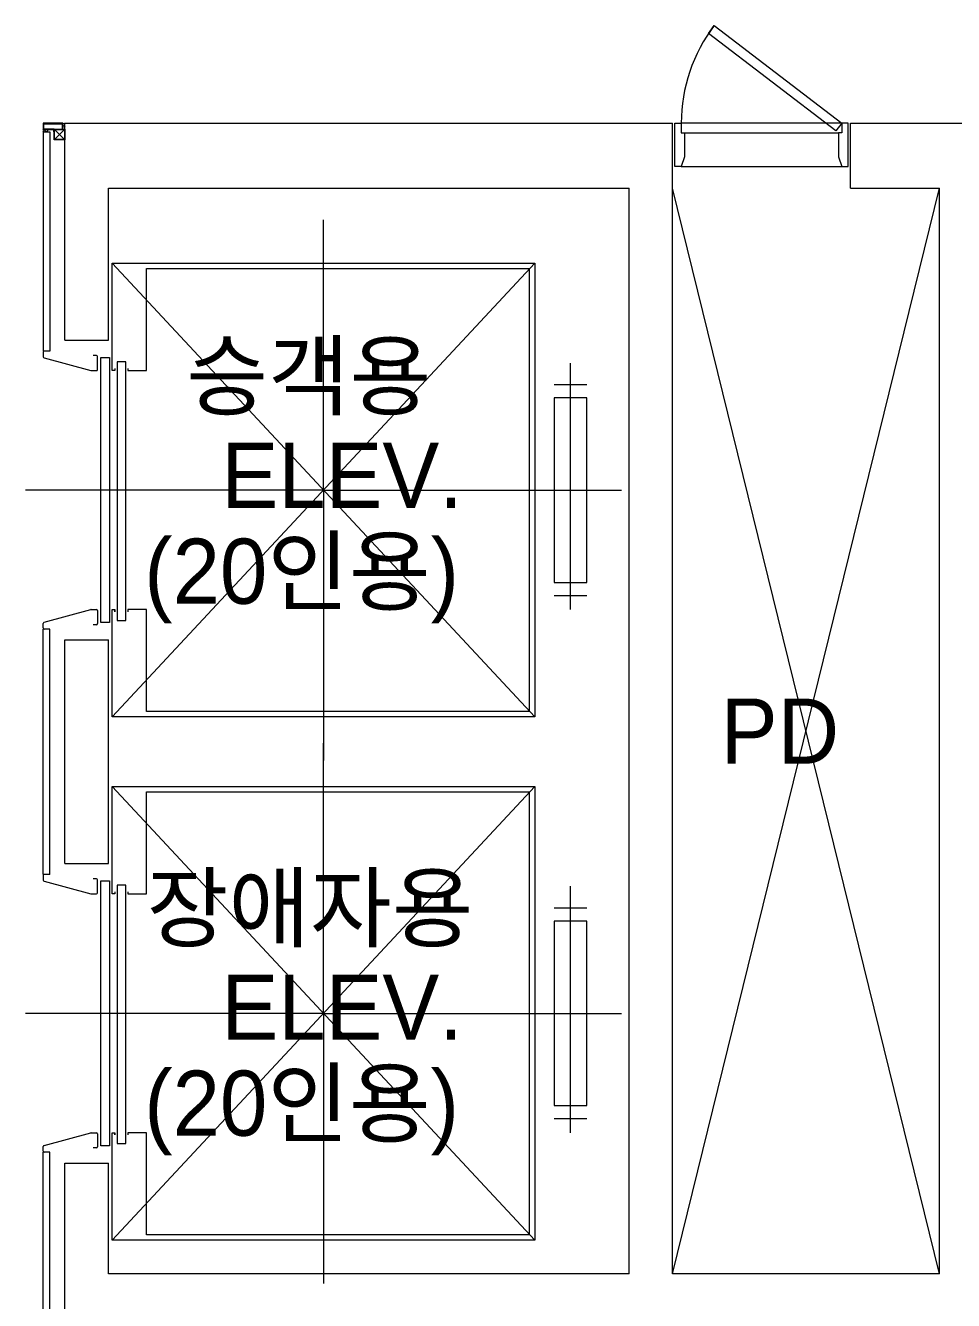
# Model space of a CAD drawing. Header units: millimetres. Extents: x 43806 to 399860, y -65551 to 59129.
# Drawn here: x 79788 to 84065, y 36422 to 42294 of the extents above; entities that cross this region are included whole.
import ezdxf
from ezdxf.enums import TextEntityAlignment as Align

# ---------------------------------------------------------------- set-up
doc = ezdxf.new("R2010")
doc.units = ezdxf.units.MM
doc.header["$LTSCALE"] = 400
doc.header["$MEASUREMENT"] = 0
doc.layers.add('A', color=8, linetype='CONTINUOUS', lineweight=0)
doc.styles.add('CS', font='', dxfattribs={"height": 300})
doc.styles.get('CS').set_extended_font_data('HYwulM')

msp = doc.modelspace()

# ---------------------------------------------------------------- linework, layer by layer
at = {"layer": 'A'}
for p, q in [((82936.4, 42258.1), (82962.5, 42294.3)), ((82962.5, 42294.3), (83550.1, 41844.6)), ((83523, 41809.1), (82936.4, 42258.1)), ((79960.1, 41844.6), (79870.1, 41844.6)), ((79870.1, 41844.6), (79870.1, 41817.3)), ((79870.1, 41817.3), (79870.1, 41814.6)), ((79870.1, 41814.6), (79917.1, 41814.6)), ((79873.1, 41817.6), (79873.1, 41841.6)), ((79873.1, 41841.6), (79957.1, 41841.6)), ((79920.1, 41817.6), (79873.1, 41817.6)), ((79917.1, 41814.6), (79917.1, 41804.6)), ((79920.1, 41817.6), (79970.1, 41817.6)), ((79920.1, 41767.6), (79920.1, 41817.6)), ((79920.1, 41817.6), (79970.1, 41817.6)), ((79920.1, 41767.6), (79920.1, 41817.6)), ((79920.1, 41804.6), (79920.1, 41817.6)), ((79968.1, 41815.6), (79922.1, 41769.6)), ((79922.1, 41815.6), (79968.1, 41815.6)), ((79922.1, 41769.6), (79922.1, 41815.6)), ((79968.1, 41769.6), (79922.1, 41815.6)), ((79957.1, 41841.6), (79957.1, 41817.6)), ((79957.1, 41817.6), (79960.1, 41817.6)), ((79960.1, 41817.6), (79960.1, 41844.6)), ((79968.1, 41815.6), (79968.1, 41769.6)), ((79970.1, 41817.6), (79970.1, 41767.6)), ((79970.1, 41817.6), (79970.1, 41767.6)), ((82780.1, 41844.6), (82780.1, 41844.6)), ((82780.1, 41844.6), (82810.1, 41844.6)), ((82780.1, 41644.6), (82780.1, 41844.6)), ((83550.1, 41844.6), (82810.1, 41844.6)), ((82810.1, 41844.6), (82810.1, 41799.6)), ((83550.1, 41844.6), (83523, 41809.1)), ((83580.1, 41844.6), (83550.1, 41844.6)), ((83550.1, 41844.6), (83550.1, 41799.6)), ((83580.1, 41844.6), (83580.1, 41844.6)), ((83580.1, 41644.6), (83580.1, 41844.6)), ((79870.1, 41804.6), (79900.1, 41804.6)), ((79870.1, 41804.6), (79900.1, 41804.6)), ((79917.1, 41804.6), (79920.1, 41804.6)), ((79970.1, 41767.6), (79920.1, 41767.6)), ((79970.1, 41767.6), (79920.1, 41767.6)), ((79968.1, 41769.6), (79922.1, 41769.6)), ((82810.1, 41799.6), (82825.1, 41799.6)), ((82825.1, 41799.6), (83535.1, 41799.6)), ((82825.1, 41799.6), (82825.1, 41689.6)), ((83550.1, 41799.6), (83535.1, 41799.6)), ((83535.1, 41799.6), (83535.1, 41689.6)), ((82810.1, 41644.6), (82780.1, 41644.6)), ((82825.1, 41689.6), (82810.1, 41644.6)), ((82810.1, 41644.6), (83550.1, 41644.6)), ((82810.1, 41644.6), (82810.1, 41644.6)), ((83535.1, 41689.6), (83550.1, 41644.6)), ((83550.1, 41644.6), (83550.1, 41644.6)), ((83550.1, 41644.6), (83580.1, 41644.6)), ((81161.6, 40154.6), (81161.6, 41399.6)), ((80188.1, 40704.6), (80188.1, 41199.6)), ((80188.1, 41199.6), (82135.1, 41199.6)), ((82135.1, 39109.6), (80188.1, 41199.6)), ((82135.1, 41199.6), (80188.1, 39109.6)), ((80345.1, 40704.6), (80345.1, 41174.6)), ((80345.1, 41174.6), (82110.1, 41174.6)), ((82110.1, 41174.6), (82110.1, 39134.6)), ((82135.1, 41199.6), (82135.1, 39109.6)), ((79900.1, 40794.6), (79870.1, 40794.6)), ((79870.1, 40789.6), (79870.1, 40768.4)), ((79873.8, 40763.6), (80089.4, 40704.7)), ((79900.1, 40794.6), (79875.1, 40794.6)), ((80115.1, 40774.6), (80100.1, 40774.6)), ((80120.1, 40709.6), (80120.1, 40769.6)), ((80135.1, 39544.6), (80135.1, 40764.6)), ((80135.1, 40764.6), (80175.1, 40764.6)), ((80175.1, 40764.6), (80175.1, 39544.6)), ((80090.8, 40704.6), (80115.1, 40704.6)), ((80200.1, 40704.6), (80188.1, 40704.6)), ((80200.1, 40714.6), (80200.1, 40704.6)), ((80250.1, 40744.6), (80210.1, 40744.6)), ((80210.1, 40744.6), (80210.1, 39554.6)), ((80250.1, 39554.6), (80250.1, 40744.6)), ((80260.1, 40714.6), (80260.1, 40704.6)), ((80260.1, 40704.6), (80345.1, 40704.6)), ((82300.1, 39604.6), (82300.1, 40739.6)), ((82375.1, 40639.6), (82225.1, 40639.6)), ((82375.1, 40579.6), (82225.1, 40579.6)), ((82225.1, 40579.6), (82225.1, 39729.6)), ((82375.1, 39729.6), (82375.1, 40579.6)), ((81161.6, 40154.6), (79788.1, 40154.6)), ((80175.1, 40154.6), (80135.1, 40154.6)), ((80250.1, 40154.6), (80210.1, 40154.6)), ((81161.6, 40154.6), (82535.1, 40154.6)), ((81161.6, 40154.6), (81161.6, 38909.6)), ((82225.1, 39729.6), (82375.1, 39729.6)), ((82225.1, 39669.6), (82375.1, 39669.6)), ((79873.8, 39545.6), (80089.4, 39604.4)), ((80090.8, 39604.6), (80115.1, 39604.6)), ((80120.1, 39599.6), (80120.1, 39539.6)), ((80188.1, 39604.6), (80200.1, 39604.6)), ((80188.1, 39109.6), (80188.1, 39604.6)), ((80200.1, 39594.6), (80200.1, 39604.6)), ((80200.1, 39604.6), (80200.1, 39594.6)), ((80345.1, 39604.6), (80260.1, 39604.6)), ((80260.1, 39604.6), (80260.1, 39594.6)), ((80345.1, 39134.6), (80345.1, 39604.6)), ((79870.1, 39519.6), (79870.1, 39540.7)), ((80115.1, 39534.6), (80100.1, 39534.6)), ((80175.1, 39544.6), (80135.1, 39544.6)), ((80210.1, 39554.6), (80250.1, 39554.6)), ((79900.1, 39514.6), (79875.1, 39514.6)), ((82135.1, 39109.6), (80188.1, 39109.6)), ((82110.1, 39134.6), (80345.1, 39134.6)), ((81161.6, 37744.6), (81161.6, 38989.6)), ((80188.1, 38294.6), (80188.1, 38789.6)), ((80188.1, 38789.6), (82135.1, 38789.6)), ((82135.1, 36699.6), (80188.1, 38789.6)), ((82135.1, 38789.6), (80188.1, 36699.6)), ((80345.1, 38294.6), (80345.1, 38764.6)), ((80345.1, 38764.6), (82110.1, 38764.6)), ((82110.1, 38764.6), (82110.1, 36724.6)), ((82135.1, 38789.6), (82135.1, 36699.6)), ((79870.1, 38379.6), (79870.1, 38358.4)), ((79873.8, 38353.6), (80089.4, 38294.7)), ((79900.1, 38384.6), (79875.1, 38384.6)), ((80115.1, 38364.6), (80100.1, 38364.6)), ((80120.1, 38299.6), (80120.1, 38359.6)), ((80135.1, 37134.6), (80135.1, 38354.6)), ((80135.1, 38354.6), (80175.1, 38354.6)), ((80175.1, 38354.6), (80175.1, 37134.6)), ((80090.8, 38294.6), (80115.1, 38294.6)), ((80200.1, 38294.6), (80188.1, 38294.6)), ((80200.1, 38304.6), (80200.1, 38294.6)), ((80250.1, 38334.6), (80210.1, 38334.6)), ((80210.1, 38334.6), (80210.1, 37144.6)), ((80250.1, 37144.6), (80250.1, 38334.6)), ((80260.1, 38304.6), (80260.1, 38294.6)), ((80260.1, 38294.6), (80345.1, 38294.6)), ((82300.1, 37194.6), (82300.1, 38329.6)), ((82375.1, 38229.6), (82225.1, 38229.6)), ((82375.1, 38169.6), (82225.1, 38169.6)), ((82225.1, 38169.6), (82225.1, 37319.6)), ((82375.1, 37319.6), (82375.1, 38169.6)), ((81161.6, 37744.6), (79788.1, 37744.6)), ((80175.1, 37744.6), (80135.1, 37744.6)), ((80250.1, 37744.6), (80210.1, 37744.6)), ((81161.6, 37744.6), (82535.1, 37744.6)), ((81161.6, 37744.6), (81161.6, 36499.6)), ((82225.1, 37319.6), (82375.1, 37319.6)), ((82225.1, 37259.6), (82375.1, 37259.6)), ((79873.8, 37135.6), (80089.4, 37194.4)), ((80090.8, 37194.6), (80115.1, 37194.6)), ((80120.1, 37189.6), (80120.1, 37129.6)), ((80188.1, 37194.6), (80200.1, 37194.6)), ((80188.1, 36699.6), (80188.1, 37194.6)), ((80200.1, 37184.6), (80200.1, 37194.6)), ((80200.1, 37194.6), (80200.1, 37184.6)), ((80345.1, 37194.6), (80260.1, 37194.6)), ((80260.1, 37194.6), (80260.1, 37184.6)), ((80345.1, 36724.6), (80345.1, 37194.6)), ((79870.1, 37109.6), (79870.1, 37130.7)), ((80115.1, 37124.6), (80100.1, 37124.6)), ((80175.1, 37134.6), (80135.1, 37134.6)), ((80210.1, 37144.6), (80250.1, 37144.6)), ((79900.1, 37104.6), (79875.1, 37104.6)), ((82110.1, 36724.6), (80345.1, 36724.6)), ((82135.1, 36699.6), (80188.1, 36699.6))]:
    msp.add_line(p, q, dxfattribs=at)
at = {"layer": 'A', "ltscale": 2}
for p, q in [((79970.1, 40844.6), (79970.1, 41844.6)), ((79970.1, 41844.6), (82770.1, 41844.6)), ((82770.1, 36544.6), (82770.1, 41844.6)), ((83590.1, 41844.6), (85100.1, 41844.6)), ((83590.1, 41544.6), (83590.1, 41844.6)), ((80170.1, 40844.6), (80170.1, 41544.6)), ((80170.1, 41544.6), (82570.1, 41544.6)), ((82570.1, 36544.6), (82570.1, 41544.6)), ((82770.1, 36544.6), (84000.1, 41544.6)), ((84000.1, 36544.6), (82770.1, 41544.6)), ((83590.1, 41544.6), (84000.1, 41544.6)), ((84000.1, 36544.6), (84000.1, 41544.6)), ((79970.1, 40844.6), (80170.1, 40844.6)), ((79900.1, 39514.6), (79870.1, 39514.6)), ((79970.1, 38434.6), (79970.1, 39464.6)), ((79970.1, 39464.6), (80170.1, 39464.6)), ((80170.1, 38434.6), (80170.1, 39464.6)), ((79970.1, 38434.6), (80170.1, 38434.6)), ((79900.1, 38384.6), (79870.1, 38384.6)), ((79900.1, 37104.6), (79870.1, 37104.6)), ((79970.1, 33444.6), (79970.1, 37054.6)), ((79970.1, 37054.6), (80170.1, 37054.6)), ((80170.1, 36544.6), (80170.1, 37054.6)), ((82570.1, 36544.6), (80170.1, 36544.6)), ((84000.1, 36544.6), (82770.1, 36544.6))]:
    msp.add_line(p, q, dxfattribs=at)
at = {"layer": 'A', "ltscale": 30}
for p, q in [((79870.1, 41804.6), (79870.1, 40794.6)), ((79900.1, 41804.6), (79900.1, 40794.6)), ((79870.1, 38384.6), (79870.1, 39514.6)), ((79900.1, 38384.6), (79900.1, 39514.6)), ((79870.1, 33484.6), (79870.1, 37104.6)), ((79900.1, 33484.6), (79900.1, 37104.6))]:
    msp.add_line(p, q, dxfattribs=at)
at = {"layer": 'A'}
for centre in [(79883.9, 41809.6), (79965.1, 41830.7)]:
    msp.add_circle(centre, 5, dxfattribs=at)
for centre, radius, start, end in [((83550.1, 41844.6), 740, 142.56982, 180), ((79864.5, 41809.6), 7.5, 318.18428, 41.81572), ((79965.1, 41850.1), 7.5, 228.18428, 311.81572), ((79875.1, 40789.6), 5, 90, 180), ((79875.1, 40768.4), 5, 180, 254.74488), ((80115.1, 40769.6), 5, 0, 90), ((80090.8, 40709.6), 5, 254.74488, 270), ((80115.1, 40709.6), 5, 270, 0), ((80090.8, 39599.6), 5, 90, 105.25512), ((80115.1, 39599.6), 5, 0, 90), ((79875.1, 39540.7), 5, 105.25512, 180), ((80115.1, 39539.6), 5, 270, 0), ((79875.1, 39519.6), 5, 180, 270), ((79875.1, 38379.6), 5, 90, 180), ((79875.1, 38358.4), 5, 180, 254.74488), ((80115.1, 38359.6), 5, 0, 90), ((80090.8, 38299.6), 5, 254.74488, 270), ((80115.1, 38299.6), 5, 270, 0), ((80090.8, 37189.6), 5, 90, 105.25512), ((80115.1, 37189.6), 5, 0, 90), ((79875.1, 37130.7), 5, 105.25512, 180), ((80115.1, 37129.6), 5, 270, 0), ((79875.1, 37109.6), 5, 180, 270)]:
    msp.add_arc(centre, radius, start, end, dxfattribs=at)

# ---------------------------------------------------------------- texts
at = {"layer": 'A', "style": 'CS'}
for s, p in [('승객용', (80529.1, 40530.7)), ('ELEV.', (80691.2, 40072.7)), ('(20인용)', (80335.3, 39630.9)), ('장애자용', (80346.8, 38080.7)), ('ELEV.', (80691.2, 37622.7)), ('(20인용)', (80335.3, 37180.9))]:
    msp.add_text(s, height=300, dxfattribs=at).set_placement(p)
msp.add_text('PD', height=300, dxfattribs=at).set_placement((83265.2, 39044.6), align=Align.MIDDLE)

doc.saveas('drawing.dxf')
